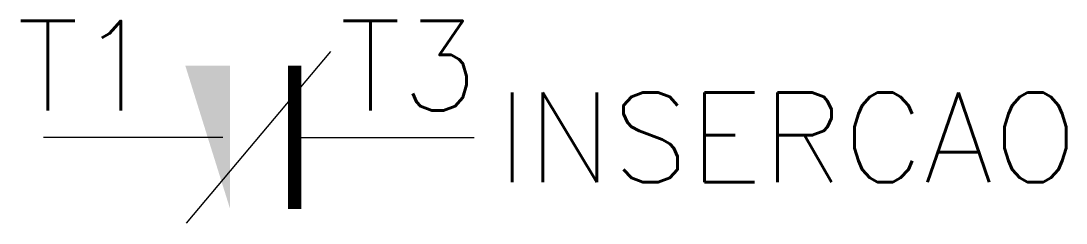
# Model space of a CAD drawing. Extents: x -5.3 to 18, y -1.9 to 2.6.
import ezdxf
from ezdxf.enums import TextEntityAlignment as Align

# ---------------------------------------------------------------- set-up
doc = ezdxf.new("R2010")
doc.units = 0
doc.header["$MEASUREMENT"] = 0
doc.layers.get('0').update_dxf_attribs({"linetype": 'CONTINUOUS'})
doc.styles.add('ROMANS', font='romans')

msp = doc.modelspace()

# ---------------------------------------------------------------- linework, layer by layer
for p, q in [((-1.607, -1.915), (1.607, 1.915)), ((-0.8, 0), (-4.8, 0)), ((0.8, 0), (4.8, 0))]:
    msp.add_line(p, q)
at = {"color": 5, "const_width": 0.3}
msp.add_lwpolyline([(0.8, -1.6), (0.8, 1.6)], dxfattribs=at)
at = {"color": 5}
msp.add_solid([(-0.638, -1.602), (-0.638, 1.602), (-1.638, 1.602)], dxfattribs=at)

# ---------------------------------------------------------------- texts
at = {"style": 'ROMANS'}
msp.add_attdef('T1', text='', height=2, dxfattribs=at).set_placement((-2.3, 0), align=Align.BOTTOM_RIGHT)
msp.add_attdef('T3', text='', height=2, dxfattribs=at).set_placement((1.8, 0), align=Align.BOTTOM_LEFT)
msp.add_attdef('INSERCAO', text='INSERCAO', height=2, dxfattribs=at).set_placement((5.3, 0), align=Align.MIDDLE_LEFT)

doc.saveas('drawing.dxf')
